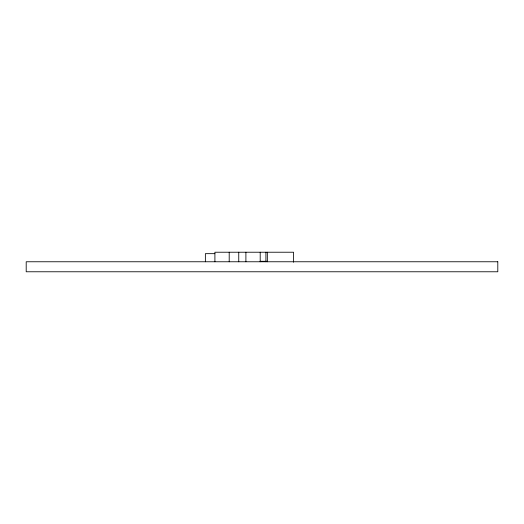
<?xml version="1.0" encoding="UTF-8"?>
<svg xmlns="http://www.w3.org/2000/svg" width="524" height="524" viewBox="0 0 524 524"><rect width="100%" height="100%" fill="white"/><g stroke="black" fill="none" stroke-linecap="round" stroke-linejoin="round"><path stroke-width="0.79" d="M214.906 253.662L205.375 253.662L205.375 261.764M260.199 261.286L267.345 261.286M293.551 262.242L293.551 252.227L214.906 252.227L214.906 261.764M267.345 252.227L267.345 261.764M265.91 252.227L265.91 261.764M260.199 252.227L260.199 261.764M245.9 252.227L245.9 261.764M238.748 252.227L238.748 261.764M229.204 252.227L229.204 261.764M497.8 261.764L26.2 261.764L26.2 271.773L497.8 271.773L497.8 261.764"/></g></svg>
